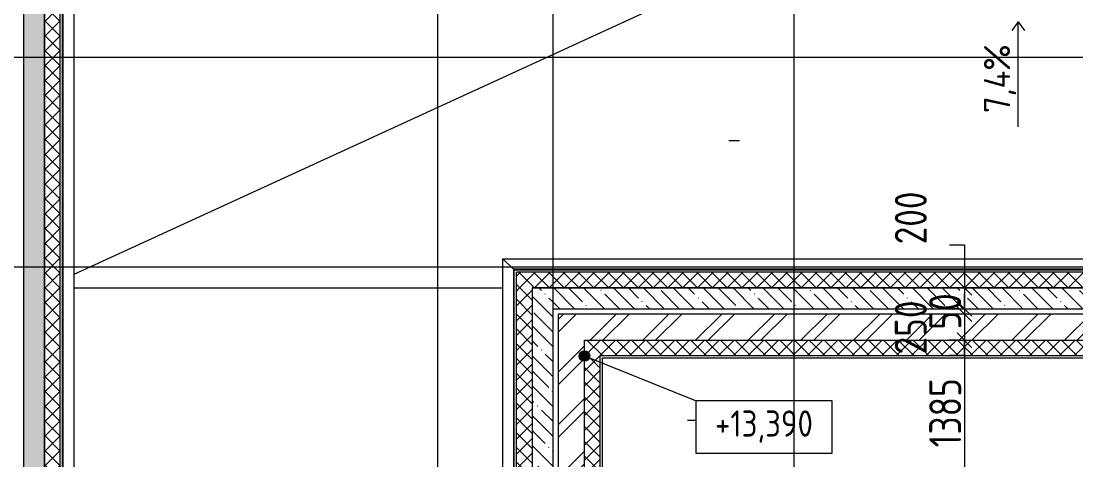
# Model space of a CAD drawing. Header units: millimetres. Extents: x -68946 to 690821, y -552984 to 293768.
# Drawn here: x 137493 to 147555, y -500298 to -496109 of the extents above; entities that cross this region are included whole.
import ezdxf

# ---------------------------------------------------------------- set-up
doc = ezdxf.new("R2010")
doc.units = ezdxf.units.MM
doc.linetypes.add('200_ШТРИХ_ш1п0_6_', pattern=[8, 5, -3])
doc.linetypes.add('ADSK_Линия сетки', pattern=[2500, 2000, -250, 0, -250])
doc.layers.get('Defpoints').update_dxf_attribs({"color": 250})
for name, color, linetype, lineweight in [('Аннотация', 250, 'Continuous', 20), ('Крыша', 7, 'Continuous', 5), ('Линии', 7, 'Continuous', 5), ('Ограждение', 7, 'Continuous', 5), ('Оси', 250, 'Continuous', 9), ('Отметки', 7, 'Continuous', 9), ('Размеры', 7, 'Continuous', 9), ('Стены внутренние', 7, 'Continuous', 9), ('Стены наружные', 7, 'Continuous', 9), ('Стены перегородки', 7, 'Continuous', 13), ('Стены штриховка', 250, 'Continuous', 9)]:
    doc.layers.add(name, color=color, linetype=linetype, lineweight=lineweight)
doc.styles.add('GOST Common_1', font='', dxfattribs={"width": 0.9, "height": 250})
doc.styles.add('GOST Common_2', font='', dxfattribs={"width": 0.8, "height": 350})
doc.styles.add('ISOCPEUR_1', font='isocpeur.ttf', dxfattribs={"width": 0.9, "height": 250})
doc.styles.add('А3', font='ГОСТ тип А.ttf')
doc.styles.get('GOST Common_1').set_extended_font_data('GOST Common')
doc.styles.get('GOST Common_2').set_extended_font_data('GOST Common')
doc.dimstyles.new('ADSK_Основной_2_мм', dxfattribs={"dimscale": 304.8, "dimtxt": 201.142999, "dimasz": 0.463911, "dimexe": 0.492126, "dimexo": 0.492126, "dimgap": 0.098425, "dimtad": 1, "dimdec": 0, "dimdsep": 46, "dimtxsty": 'GOST Common_2', "dimblk1": 'OBLIQUE', "dimblk2": 'OBLIQUE', "dimsah": 1, "dimcen": 0.09, "dimdle": 0.492126, "dimazin": 0, "dimtfac": 1, "dimtdec": 4, "dimtix": 1, "dimtmove": 1, "dimatfit": 3, "dimfxl": 1, "dimtvp": 1, "dimtolj": 1, "dimtzin": 0, "dimlwd": 9, "dimlwe": 9, "dimarcsym": 2})
doc.dimstyles.new('ADSK_Основной_2_мм_1', dxfattribs={"dimscale": 304.8, "dimtxt": 201.142999, "dimasz": 0.463911, "dimexe": 0.492126, "dimexo": 0.492126, "dimgap": 0.098425, "dimtad": 1, "dimdec": 0, "dimdsep": 46, "dimtxsty": 'GOST Common_2', "dimblk1": 'OBLIQUE', "dimblk2": 'OBLIQUE', "dimsah": 1, "dimcen": 0.09, "dimdle": 0.492126, "dimazin": 0, "dimtfac": 1, "dimtdec": 4, "dimtix": 1, "dimtmove": 0, "dimatfit": 3, "dimfxl": 1, "dimtvp": 1, "dimtolj": 1, "dimtzin": 0, "dimlwd": 9, "dimlwe": 9, "dimarcsym": 2})
pattern_1 = [(45, (23667.23, -543980.64), (-70.71068, 70.71068), []), (135, (23667.23, -543980.64), (-70.71068, -70.71068), [])]
pattern_2 = [(135, (23667.23, -543980.64), (-142.56192, -142.56192), []), (135, (23809.8, -543980.64), (-142.56192, -142.56192), [252.016, -50.403, 3.353, -47.05])]
pattern_3 = [(45, (23667.23, -543980.64), (-251.4472, 251.4472), []), (45, (23667.23, -543599.64), (-251.4472, 251.4472), [])]

# ---------------------------------------------------------------- blocks, each defined once
blk = doc.blocks.new('Ограждение - Ограждение-38592901-АР3_Кладочный план кровли _17_930 С2-3')
at = {"layer": 'Ограждение'}
for p, q in [((114228, 29103), (114228, 58197)), ((114328, 58097), (114328, 29203)), ((118422, 45603), (136230, 45603)), ((118422, 45603), (118522, 45503)), ((118422, 27847), (118422, 45603)), ((136230, 45503), (118522, 45503)), ((118522, 45503), (118522, 27947))]:
    blk.add_line(p, q, dxfattribs=at)
blk = doc.blocks.new('Высотные отметки - Рамка-32693647-АР3_Кладочный план кровли _17_930 С2-3')
at = {"layer": 'Аннотация'}
for p, q in [((-6.5, 0), (-6.5, 5)), ((-6.5, 5), (6.5, 5)), ((6.5, 5), (6.5, 0)), ((6.5, 0), (-6.5, 0))]:
    blk.add_line(p, q, dxfattribs=at)
blk = doc.blocks.new('_Oblique')
at = {"color": 0, "linetype": 'ByBlock', "lineweight": -2}
blk.add_line((-0.5, -0.5), (0.5, 0.5), dxfattribs=at)
blk = doc.blocks.new('*D6271')
at = {"layer": 'Defpoints', "color": 0, "lineweight": 30, "transparency": 16777216}
for p in [(146592, -498656), (146492, -498856), (146592, -498856)]:
    blk.add_point(p, dxfattribs=at)
at = {"layer": 'Размеры', "color": 0, "lineweight": 9, "transparency": 16777216}
for p, q in [((146350, -498246), (146492, -498246)), ((146492, -498246), (146492, -498656)), ((146492, -498506), (146492, -499006)), ((146442, -498656), (146342, -498656)), ((146442, -498856), (146342, -498856))]:
    blk.add_line(p, q, dxfattribs=at)
at = {"layer": 'Размеры', "color": 0, "lineweight": 9, "transparency": 16777216, "xscale": 141.4, "yscale": 141.4, "zscale": 141.4}
for p, rotation in [((146492, -498656), 90), ((146492, -498856), 270)]:
    blk.add_blockref('_Oblique', p, dxfattribs=dict(at, rotation=rotation))
at = {"layer": 'Размеры', "color": 0, "transparency": 16777216, "insert": (145828, -498240), "char_height": 304.8, "width": 454.11, "attachment_point": 1, "rotation": 90, "line_spacing_factor": 1.022761, "style": 'А3'}
blk.add_mtext('\\A1;200', dxfattribs=at)
blk = doc.blocks.new('*D6272')
at = {"layer": 'Defpoints', "color": 0, "lineweight": 30, "transparency": 16777216}
for p in [(146592, -498856), (146492, -498906), (146592, -498906)]:
    blk.add_point(p, dxfattribs=at)
at = {"layer": 'Размеры', "color": 0, "lineweight": 9, "transparency": 16777216}
for p, q in [((146492, -498856), (146492, -498714)), ((146442, -498856), (146342, -498856)), ((146492, -498856), (146492, -498906)), ((146442, -498906), (146342, -498906)), ((146492, -498906), (146492, -499047))]:
    blk.add_line(p, q, dxfattribs=at)
at = {"layer": 'Размеры', "color": 0, "lineweight": 9, "transparency": 16777216, "xscale": 141.4, "yscale": 141.4, "zscale": 141.4}
for p, rotation in [((146492, -498856), 270), ((146492, -498906), 90)]:
    blk.add_blockref('_Oblique', p, dxfattribs=dict(at, rotation=rotation))
at = {"layer": 'Размеры', "color": 0, "transparency": 16777216, "insert": (146309, -498881), "char_height": 304.8, "width": 302.74, "attachment_point": 5, "rotation": 90, "style": 'А3'}
blk.add_mtext('\\A1;50', dxfattribs=at)
blk = doc.blocks.new('*D6273')
at = {"layer": 'Defpoints', "color": 0, "lineweight": 30, "transparency": 16777216}
for p in [(146592, -498906), (146492, -499156), (146592, -499156)]:
    blk.add_point(p, dxfattribs=at)
at = {"layer": 'Размеры', "color": 0, "lineweight": 9, "transparency": 16777216}
for p, q in [((146492, -498756), (146492, -499306)), ((146442, -498906), (146342, -498906)), ((146442, -499156), (146342, -499156)), ((146492, -499297), (146492, -499156)), ((146350, -499297), (146492, -499297))]:
    blk.add_line(p, q, dxfattribs=at)
at = {"layer": 'Размеры', "color": 0, "lineweight": 9, "transparency": 16777216, "xscale": 141.4, "yscale": 141.4, "zscale": 141.4}
for p, rotation in [((146492, -498906), 90), ((146492, -499156), 270)]:
    blk.add_blockref('_Oblique', p, dxfattribs=dict(at, rotation=rotation))
at = {"layer": 'Размеры', "color": 0, "transparency": 16777216, "insert": (145828, -499291), "char_height": 304.8, "width": 454.11, "attachment_point": 1, "rotation": 90, "line_spacing_factor": 1.022761, "style": 'А3'}
blk.add_mtext('\\A1;250', dxfattribs=at)
blk = doc.blocks.new('*D6274')
at = {"layer": 'Defpoints', "color": 0, "lineweight": 30, "transparency": 16777216}
for p in [(146592, -499156), (145779, -500540), (146492, -500540)]:
    blk.add_point(p, dxfattribs=at)
at = {"layer": 'Размеры', "color": 0, "lineweight": 9, "transparency": 16777216}
for p, q in [((146492, -499006), (146492, -500690)), ((146442, -499156), (146342, -499156)), ((145929, -500540), (146642, -500540))]:
    blk.add_line(p, q, dxfattribs=at)
at = {"layer": 'Размеры', "color": 0, "lineweight": 9, "transparency": 16777216, "xscale": 141.4, "yscale": 141.4, "zscale": 141.4}
for p, rotation in [((146492, -499156), 90), ((146492, -500540), 270)]:
    blk.add_blockref('_Oblique', p, dxfattribs=dict(at, rotation=rotation))
at = {"layer": 'Размеры', "color": 0, "transparency": 16777216, "insert": (146309, -499848), "char_height": 304.8, "width": 605.47, "attachment_point": 5, "rotation": 90, "style": 'А3'}
blk.add_mtext('\\A1;1385', dxfattribs=at)

msp = doc.modelspace()

# ---------------------------------------------------------------- hatches: boundary and pattern name
at = {"layer": 'Отметки'}
h = msp.add_hatch(color=256, dxfattribs=at)
edge = h.paths.add_edge_path()
edge.add_arc((142867.2298, -499305.641), 50, 0, 360)
at = {"layer": 'Стены внутренние', "lineweight": 5}
h = msp.add_hatch(dxfattribs=at)
h.set_pattern_fill('FP_1', color=256, style=0, pattern_type=2)
h.set_pattern_definition(pattern_2)
h.paths.add_polyline_path([(137717.2304, -524855.6404), (137717.2304, -485405.6404), (137517.2304, -485405.6404), (137517.2304, -524855.6404)])
h = msp.add_hatch(dxfattribs=at)
h.set_pattern_fill('FP_1', color=256, style=0, pattern_type=2)
h.set_pattern_definition(pattern_2)
h.paths.add_polyline_path([(142367.2298, -515855.641), (142567.2298, -515855.641), (142567.2298, -498655.641), (142367.2298, -498655.641), (142367.2298, -515415.263)])
h = msp.add_hatch(dxfattribs=at)
h.set_pattern_fill('FP_1', color=256, style=0, pattern_type=2)
h.set_pattern_definition(pattern_2)
h.paths.add_polyline_path([(159917.2079, -498855.641), (160017.2079, -498855.641), (160017.2079, -498655.641), (142567.2298, -498655.641), (142567.2298, -498855.641), (159897.2079, -498855.641)])
h = msp.add_hatch(dxfattribs=at)
h.set_pattern_fill('FP_43', color=256, style=0, pattern_type=2)
h.set_pattern_definition(pattern_3)
h.paths.add_polyline_path([(160007.2079, -499155.641), (160007.2079, -498905.641), (142617.2298, -498905.641), (142617.2298, -499155.641), (159897.2079, -499155.641)])
h = msp.add_hatch(dxfattribs=at)
h.set_pattern_fill('FP_43', color=256, style=0, pattern_type=2)
h.set_pattern_definition(pattern_3)
h.paths.add_polyline_path([(142867.2298, -515605.64), (142867.2298, -499155.641), (142617.2298, -499155.641), (142617.2298, -515605.64)])
at = {"layer": 'Стены наружные', "lineweight": 5}
h = msp.add_hatch(dxfattribs=at)
h.set_pattern_fill('FP_33', color=256, style=0, pattern_type=2)
h.set_pattern_definition(pattern_1)
h.paths.add_polyline_path([(137867.2079, -515055.5936), (137867.2079, -485755.641), (137717.2079, -485755.641), (137717.2079, -515055.5936)])
h = msp.add_hatch(dxfattribs=at)
h.set_pattern_fill('FP_33', color=256, style=0, pattern_type=2)
h.set_pattern_definition(pattern_1)
h.paths.add_polyline_path([(159897.2079, -498655.6404), (160017.2079, -498655.6404), (160017.2079, -498505.6404), (142217.5645, -498505.6404), (142217.5645, -498655.6404), (159374.2441, -498655.6404)])
h = msp.add_hatch(dxfattribs=at)
h.set_pattern_fill('FP_33', color=256, style=0, pattern_type=2)
h.set_pattern_definition(pattern_1)
h.paths.add_polyline_path([(142361.3343, -516005.641), (142367.5645, -516005.641), (142367.5645, -498655.6404), (142217.5645, -498655.6404), (142217.5645, -516005.641)])
h = msp.add_hatch(dxfattribs=at)
h.set_pattern_fill('FP_33', color=256, style=0, pattern_type=2)
h.set_pattern_definition(pattern_1)
h.paths.add_polyline_path([(159374.2441, -499305.641), (159757.2079, -499305.641), (159757.2079, -499155.641), (142867.2298, -499155.641), (142867.2298, -499305.641), (148032.3042, -499305.641)])
h = msp.add_hatch(dxfattribs=at)
h.set_pattern_fill('FP_33', color=256, style=0, pattern_type=2)
h.set_pattern_definition(pattern_1)
h.paths.add_polyline_path([(143017.2298, -515355.64), (143017.2298, -499305.641), (142867.2298, -499305.641), (142867.2298, -515355.64)])

# ---------------------------------------------------------------- linework, layer by layer
at = {"layer": 'Крыша'}
for p, q in [((146296.1309, -494716.012), (137995.2304, -498527.967)), ((137895.2304, -498573.8892), (137887.2079, -498577.5733)), ((137887.2079, -498655.641), (137895.2304, -498655.641)), ((137995.2304, -498655.641), (142089.5645, -498655.641)), ((142189.5645, -498655.641), (142197.5645, -498655.641))]:
    msp.add_line(p, q, dxfattribs=at)
at = {"layer": 'Линии', "linetype": '200_ШТРИХ_ш1п0_6_', "lineweight": 9}
msp.add_line((144244.9507, -497249.641), (144344.9507, -497249.641), dxfattribs=at)
at = {"layer": 'Оси', "linetype": 'ADSK_Линия сетки', "ltscale": 100}
for p, q in [((141467.2304, -547719.4803), (141467.2304, -482778.6358)), ((142567.2308, -547719.4803), (142567.2308, -482778.6358)), ((137717.2304, -546449.4803), (137717.2304, -483208.2539)), ((180488.1093, -496455.5807), (117702.2936, -496455.5807)), ((88763.207, -498455.6404), (180488.1093, -498455.6404))]:
    msp.add_line(p, q, dxfattribs=at)
at = {"layer": 'Отметки'}
for p, q in [((142867.2298, -499305.641), (143934.0776, -499733.0871)), ((143934.0776, -499921.5858), (143851.0998, -499921.5858))]:
    msp.add_line(p, q, dxfattribs=at)
msp.add_circle((142867.2298, -499305.641), 50, dxfattribs=at)
at = {"layer": 'Размеры'}
for p, q in [((144867.2308, -547719.4803), (144867.2308, -482778.6358)), ((147004.4602, -496117.7474), (146943.074, -496197.7474)), ((147004.4602, -496117.7474), (147065.8464, -496197.7474)), ((147004.4602, -497117.7474), (147004.4602, -496117.7474))]:
    msp.add_line(p, q, dxfattribs=at)
at = {"layer": 'Стены перегородки'}
for p, q in [((137517.2304, -485405.6404), (137517.2304, -521810.141)), ((137717.2079, -485605.641), (137717.2079, -515055.5936)), ((137717.2304, -515305.5936), (137717.2304, -485605.6404)), ((137887.2079, -514905.5936), (137887.2079, -485775.641)), ((159917.2079, -498485.6404), (142197.5645, -498485.6404)), ((142197.5645, -516025.641), (142197.5645, -498485.6404)), ((142367.2298, -498655.641), (142367.2298, -515855.641)), ((160017.2079, -498655.641), (142367.2298, -498655.641)), ((142367.5645, -498655.6404), (160017.2079, -498655.6404)), ((142367.5645, -498655.6404), (142367.5645, -515855.641)), ((142567.2298, -515655.641), (142567.2298, -498855.641)), ((142567.2298, -498855.641), (160017.2079, -498855.641)), ((142617.2298, -498905.641), (142617.2298, -515605.64)), ((160007.2079, -498905.641), (142617.2298, -498905.641)), ((142867.2298, -515355.64), (142867.2298, -499155.641)), ((142867.2298, -499155.641), (159757.2079, -499155.641)), ((159587.2079, -499325.641), (143037.2298, -499325.641)), ((143037.2298, -499325.641), (143037.2298, -515185.64))]:
    msp.add_line(p, q, dxfattribs=at)
at = {"layer": 'Стены штриховка'}
for p, q in [((137867.2079, -514905.5936), (137867.2079, -485755.641)), ((159917.2079, -498505.6404), (142217.5645, -498505.6404)), ((142217.5645, -516005.641), (142217.5645, -498505.6404)), ((159607.2079, -499305.641), (143017.2298, -499305.641)), ((143017.2298, -515205.64), (143017.2298, -499305.641))]:
    msp.add_line(p, q, dxfattribs=at)

# ---------------------------------------------------------------- block references
at = {"layer": 'Ограждение'}
msp.add_blockref('Ограждение - Ограждение-38592901-АР3_Кладочный план кровли _17_930 С2-3', (23667.2298, -543980.641), dxfattribs=at)
at = {"layer": 'Отметки', "extrusion": (0, 0, -1), "xscale": 99.99999999999993, "yscale": 99.99999999999993, "zscale": 99.99999999999993, "rotation": 180}
msp.add_blockref('Высотные отметки - Рамка-32693647-АР3_Кладочный план кровли _17_930 С2-3', (-144578.7608, -499733.0871), dxfattribs=at)

# ---------------------------------------------------------------- texts
at = {"layer": 'Отметки', "insert": (144112.8535, -499825.5034), "char_height": 250, "width": 1164.590943, "attachment_point": 1, "line_spacing_factor": 1.022761, "style": 'GOST Common_1'}
msp.add_mtext('+13,390', dxfattribs=at)
at = {"layer": 'Размеры', "insert": (146677.8463, -496986.2362), "char_height": 250, "width": 884.373142, "attachment_point": 1, "rotation": 90, "line_spacing_factor": 1.149209, "style": 'ISOCPEUR_1'}
msp.add_mtext('7,4%', dxfattribs=at)

# ---------------------------------------------------------------- dimensions: what is measured, and where the dimension line sits
at = {"layer": 'Размеры'}
for base, p1, p2, override, picture, middle in [((146491.8474, -498855.641), (146591.8323, -498655.641), (146591.8323, -498855.641), {"dimtxt": 1, "dimlfac": 1, "dimpost": '<>', "dimtxsty": 'А3', "dimfxl": 200}, '*D6271', (146333.8151, -498245.9401)), ((146491.8474, -499155.641), (146591.8323, -498905.641), (146591.8323, -499155.641), {"dimtxt": 1, "dimlfac": 1, "dimpost": '<>', "dimtxsty": 'А3', "dimfxl": 250}, '*D6273', (146133.2079, -499276.0598))]:
    dim = msp.add_linear_dim(base=base, p1=p1, p2=p2, angle=90, dimstyle='ADSK_Основной_2_мм', override=override, dxfattribs=at)
    dim.commit()
    dim.dimension.update_dxf_attribs({"geometry": picture, "text_midpoint": middle, "dimtype": 160, "text_rotation": 90})
for base, p1, p2, override, picture, middle in [((146491.8474, -498905.641), (146591.8323, -498855.641), (146591.8323, -498905.641), {"dimtxt": 1, "dimlfac": 1, "dimpost": '<>', "dimtxsty": 'А3', "dimfxl": 50}, '*D6272', (146309.4474, -498880.641)), ((146491.8474, -500540.4699), (146591.8323, -499155.641), (145778.9379, -500540.4699), {"dimtxt": 1, "dimlfac": 1, "dimpost": '<>', "dimtxsty": 'А3', "dimfxl": 6436.368353}, '*D6274', (146309.4474, -499848.0554))]:
    dim = msp.add_linear_dim(base=base, p1=p1, p2=p2, angle=90, dimstyle='ADSK_Основной_2_мм_1', override=override, dxfattribs=at)
    dim.commit()
    dim.dimension.update_dxf_attribs({"geometry": picture, "text_midpoint": middle})

doc.saveas('drawing.dxf')
